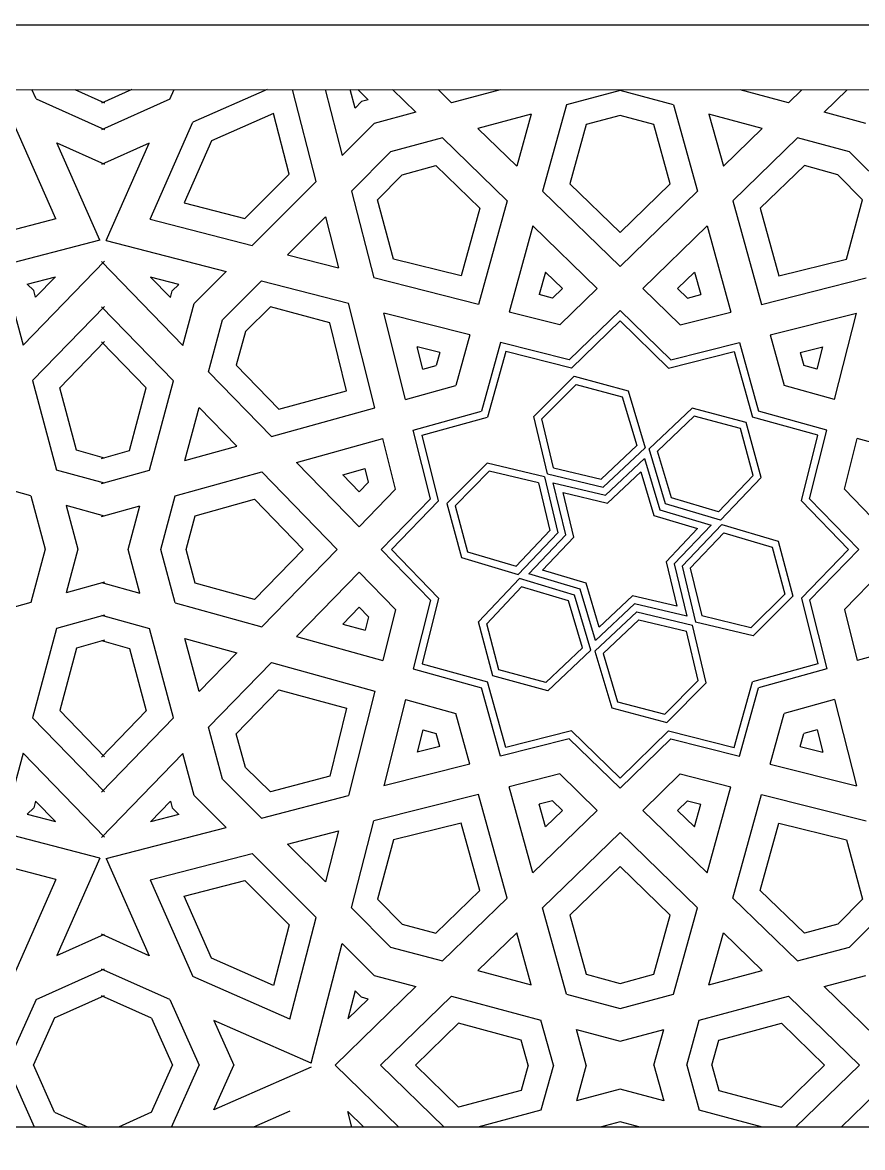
# Model space of a CAD drawing. Header units: inches. Extents: x 13054 to 48691, y 5623 to 20391.
# Drawn here: x 48422.67 to 48429.15, y 18880.37 to 18889.05 of the extents above; entities that cross this region are included whole.
import ezdxf

# ---------------------------------------------------------------- set-up
doc = ezdxf.new("R2010")
doc.units = ezdxf.units.IN
doc.header["$MEASUREMENT"] = 0

msp = doc.modelspace()

# ---------------------------------------------------------------- linework, layer by layer
at = {"transparency": 33554483}
for p, q in [((48359.0099, 18889.046), (48454.949, 18889.0205)), ((48359.5098, 18888.5459), (48454.4489, 18888.5206)), ((48422.7785, 18888.4563), (48422.746, 18888.5291)), ((48423.0761, 18888.529), (48423.3071, 18888.4257)), ((48423.5173, 18888.5289), (48423.2818, 18888.4236)), ((48423.8104, 18888.4542), (48423.8438, 18888.5288)), ((48424.5604, 18888.5286), (48423.9879, 18888.2767)), ((48424.9385, 18887.8206), (48424.7552, 18888.5285)), ((48425.0074, 18888.5285), (48425.1388, 18888.0209)), ((48425.2383, 18888.386), (48425.2014, 18888.5284)), ((48425.2588, 18888.5284), (48425.3398, 18888.4497)), ((48425.5283, 18888.5283), (48425.7078, 18888.3539)), ((48425.8787, 18888.5282), (48425.9824, 18888.4275)), ((48426.3581, 18888.5281), (48425.9824, 18888.4275)), ((48427.2818, 18888.5229), (48426.8693, 18888.4124)), ((48427.6942, 18888.4124), (48427.2818, 18888.5229)), ((48428.5812, 18888.4275), (48428.2073, 18888.5276)), ((48428.6841, 18888.5275), (48428.5812, 18888.4275)), ((48429.0343, 18888.5274), (48428.8557, 18888.3539)), ((48422.7785, 18888.4563), (48423.3071, 18888.2201)), ((48423.8104, 18888.4542), (48423.2818, 18888.2179)), ((48425.2882, 18888.4358), (48425.2383, 18888.386)), ((48425.3398, 18888.4497), (48425.2882, 18888.4358)), ((48426.8693, 18888.4124), (48426.6845, 18887.7452)), ((48427.6942, 18888.4124), (48427.8791, 18887.7452)), ((48424.6088, 18888.3447), (48424.1304, 18888.1342)), ((48424.7298, 18887.8775), (48424.6088, 18888.3447)), ((48425.7078, 18888.3539), (48425.3854, 18888.2675)), ((48426.5957, 18888.339), (48426.1863, 18888.2293)), ((48426.5957, 18888.339), (48426.4849, 18887.9391)), ((48427.2818, 18888.3285), (48427.0217, 18888.2588)), ((48427.5419, 18888.2588), (48427.2818, 18888.3285)), ((48428.3773, 18888.2293), (48427.9679, 18888.339)), ((48427.9679, 18888.339), (48428.0787, 18887.9391)), ((48429.1782, 18888.2675), (48428.8557, 18888.3539)), ((48422.9298, 18887.5314), (48422.601, 18888.2788)), ((48423.6591, 18887.5293), (48423.9879, 18888.2767)), ((48425.3854, 18888.2675), (48425.1388, 18888.0209)), ((48426.1863, 18888.2293), (48426.4849, 18887.9391)), ((48427.0217, 18888.2588), (48426.8952, 18887.8023)), ((48427.6684, 18887.8023), (48427.5419, 18888.2588)), ((48428.3773, 18888.2293), (48428.0787, 18887.9391)), ((48425.9117, 18888.1558), (48425.5118, 18888.0486)), ((48425.9117, 18888.1558), (48426.4106, 18887.6709)), ((48428.6519, 18888.1558), (48428.153, 18887.6709)), ((48429.0518, 18888.0486), (48428.6519, 18888.1558)), ((48422.9389, 18888.1172), (48423.3071, 18887.9527)), ((48423.2689, 18887.367), (48422.9389, 18888.1172)), ((48423.6501, 18888.1151), (48423.2818, 18887.9505)), ((48423.3201, 18887.3649), (48423.6501, 18888.1151)), ((48424.1304, 18888.1342), (48423.9199, 18887.6558)), ((48425.5118, 18888.0486), (48425.2098, 18887.7467)), ((48429.3538, 18887.7467), (48429.0518, 18888.0486)), ((48425.6006, 18887.8709), (48425.8602, 18887.9426)), ((48425.8602, 18887.9426), (48426.2006, 18887.6132)), ((48428.7034, 18887.9426), (48428.363, 18887.6132)), ((48428.9629, 18887.8709), (48428.7034, 18887.9426)), ((48424.3871, 18887.5348), (48424.7298, 18887.8775)), ((48424.444, 18887.3261), (48424.9385, 18887.8206)), ((48425.4117, 18887.6789), (48425.6006, 18887.8709)), ((48426.8952, 18887.8023), (48427.2818, 18887.4266)), ((48427.2818, 18887.4266), (48427.6684, 18887.8023)), ((48429.1519, 18887.6789), (48428.9629, 18887.8709)), ((48425.2098, 18887.7467), (48425.3833, 18887.0764)), ((48426.6845, 18887.7452), (48427.2818, 18887.1647)), ((48427.8791, 18887.7452), (48427.2818, 18887.1647)), ((48423.9199, 18887.6558), (48424.3871, 18887.5348)), ((48425.5341, 18887.2214), (48425.4117, 18887.6789)), ((48426.4106, 18887.6709), (48426.1895, 18886.8727)), ((48428.153, 18887.6709), (48428.3741, 18886.8727)), ((48429.0295, 18887.2214), (48429.1519, 18887.6789)), ((48424.7183, 18887.2551), (48425.0095, 18887.5463)), ((48425.0095, 18887.5463), (48425.1112, 18887.1533)), ((48426.2006, 18887.6132), (48426.0577, 18887.0934)), ((48428.363, 18887.6132), (48428.5059, 18887.0934)), ((48422.9298, 18887.5314), (48422.1449, 18887.3282)), ((48423.6591, 18887.5293), (48424.444, 18887.3261)), ((48426.6102, 18887.477), (48426.4262, 18886.8129)), ((48426.6102, 18887.477), (48427.1066, 18886.9945)), ((48427.9534, 18887.477), (48427.4569, 18886.9945)), ((48427.9534, 18887.477), (48428.1373, 18886.8129)), ((48423.2689, 18887.367), (48422.3452, 18887.1279)), ((48423.3201, 18887.3649), (48424.2437, 18887.1258)), ((48423.3071, 18887.206), (48422.6782, 18886.5589)), ((48423.2818, 18887.2039), (48423.9107, 18886.5567)), ((48424.7183, 18887.2551), (48425.1112, 18887.1533)), ((48426.0577, 18887.0934), (48425.5341, 18887.2214)), ((48428.5059, 18887.0934), (48429.0295, 18887.2214)), ((48423.9971, 18886.8792), (48424.2437, 18887.1258)), ((48426.7066, 18887.1214), (48426.6585, 18886.9479)), ((48426.7066, 18887.1214), (48426.8372, 18886.9945)), ((48427.857, 18887.1214), (48427.7264, 18886.9945)), ((48427.857, 18887.1214), (48427.9051, 18886.9479)), ((48422.7103, 18887.0284), (48422.9273, 18887.0846)), ((48422.7602, 18886.9785), (48422.7103, 18887.0284)), ((48422.9273, 18887.0846), (48422.774, 18886.9269)), ((48423.8786, 18887.0263), (48423.6617, 18887.0825)), ((48423.6617, 18887.0825), (48423.8149, 18886.9248)), ((48423.8287, 18886.9764), (48423.8786, 18887.0263)), ((48424.216, 18886.7528), (48424.5179, 18887.0548)), ((48424.5179, 18887.0548), (48425.1882, 18886.8812)), ((48426.1895, 18886.8727), (48425.3833, 18887.0764)), ((48428.3741, 18886.8727), (48429.1802, 18887.0764)), ((48422.774, 18886.9269), (48422.7602, 18886.9785)), ((48423.8149, 18886.9248), (48423.8287, 18886.9764)), ((48426.7623, 18886.9217), (48426.6585, 18886.9479)), ((48426.8372, 18886.9945), (48426.7623, 18886.9217)), ((48427.1066, 18886.9945), (48426.8179, 18886.7139)), ((48427.4569, 18886.9945), (48427.7456, 18886.7139)), ((48427.7264, 18886.9945), (48427.8013, 18886.9217)), ((48427.8013, 18886.9217), (48427.9051, 18886.9479)), ((48422.5918, 18886.8813), (48422.6782, 18886.5589)), ((48423.3071, 18886.8557), (48422.7518, 18886.2843)), ((48423.2818, 18886.8536), (48423.8371, 18886.2822)), ((48423.9107, 18886.5567), (48423.9971, 18886.8792)), ((48424.5856, 18886.8529), (48424.3937, 18886.6639)), ((48425.0432, 18886.7305), (48424.5856, 18886.8529)), ((48425.3919, 18886.0751), (48425.1882, 18886.8812)), ((48424.1088, 18886.3529), (48424.216, 18886.7528)), ((48425.6272, 18886.1403), (48425.4591, 18886.8055)), ((48426.1243, 18886.6374), (48425.4591, 18886.8055)), ((48426.8179, 18886.7139), (48426.4262, 18886.8129)), ((48427.2818, 18886.8243), (48426.8903, 18886.4438)), ((48427.2818, 18886.8243), (48427.6733, 18886.4438)), ((48427.7456, 18886.7139), (48428.1373, 18886.8129)), ((48428.4393, 18886.6374), (48429.1045, 18886.8055)), ((48428.9364, 18886.1403), (48429.1045, 18886.8055)), ((48425.1712, 18886.2069), (48425.0432, 18886.7305)), ((48427.2818, 18886.7457), (48426.907, 18886.3815)), ((48427.2818, 18886.7457), (48427.6566, 18886.3815)), ((48422.9608, 18886.2299), (48423.3071, 18886.5863)), ((48423.6281, 18886.2278), (48423.2818, 18886.5842)), ((48424.3937, 18886.6639), (48424.322, 18886.4044)), ((48426.1243, 18886.6374), (48426.0165, 18886.2481)), ((48426.361, 18886.5776), (48426.2148, 18886.0498)), ((48426.8903, 18886.4438), (48426.361, 18886.5776)), ((48427.6733, 18886.4438), (48428.2025, 18886.5776)), ((48428.2025, 18886.5776), (48428.3488, 18886.0498)), ((48428.4393, 18886.6374), (48428.5471, 18886.2481)), ((48425.7622, 18886.3726), (48425.7183, 18886.5463)), ((48425.892, 18886.5024), (48425.7183, 18886.5463)), ((48425.892, 18886.5024), (48425.8639, 18886.4007)), ((48426.4006, 18886.5095), (48426.2606, 18886.004)), ((48426.907, 18886.3815), (48426.4006, 18886.5095)), ((48427.6566, 18886.3815), (48428.1629, 18886.5095)), ((48428.1629, 18886.5095), (48428.303, 18886.004)), ((48428.6716, 18886.5024), (48428.8453, 18886.5463)), ((48428.6716, 18886.5024), (48428.6997, 18886.4007)), ((48428.8014, 18886.3726), (48428.8453, 18886.5463)), ((48424.322, 18886.4044), (48424.6514, 18886.064)), ((48424.1088, 18886.3529), (48424.5937, 18885.854)), ((48425.7622, 18886.3726), (48425.8639, 18886.4007)), ((48426.6165, 18886.0085), (48426.9281, 18886.3183)), ((48426.9281, 18886.3183), (48427.3446, 18886.2054)), ((48428.8014, 18886.3726), (48428.6997, 18886.4007)), ((48422.7518, 18886.2843), (48422.9364, 18885.5954)), ((48423.6525, 18885.5933), (48423.8371, 18886.2822)), ((48425.6272, 18886.1403), (48426.0165, 18886.2481)), ((48426.6786, 18885.9908), (48426.9448, 18886.2554)), ((48426.9448, 18886.2554), (48427.2996, 18886.1592)), ((48428.9364, 18886.1403), (48428.5471, 18886.2481)), ((48423.09, 18885.7477), (48422.9608, 18886.2299)), ((48423.4989, 18885.7456), (48423.6281, 18886.2278)), ((48424.6514, 18886.064), (48425.1712, 18886.2069)), ((48427.2996, 18886.1592), (48427.4111, 18885.7847)), ((48427.3446, 18886.2054), (48427.475, 18885.7676)), ((48423.9256, 18885.6689), (48424.0353, 18886.0783)), ((48424.0353, 18886.0783), (48424.3255, 18885.7797)), ((48424.5937, 18885.854), (48425.3919, 18886.0751)), ((48427.8387, 18886.073), (48427.5069, 18885.759)), ((48428.2558, 18885.9625), (48427.8387, 18886.073)), ((48425.687, 18885.9035), (48426.2148, 18886.0498)), ((48425.7551, 18885.864), (48426.2606, 18886.004)), ((48426.7221, 18885.5659), (48426.6165, 18886.0085)), ((48426.7689, 18885.6126), (48426.6786, 18885.9908)), ((48427.8546, 18886.0105), (48427.5708, 18885.7419)), ((48428.21, 18885.9164), (48427.8546, 18886.0105)), ((48428.8085, 18885.864), (48428.303, 18886.004)), ((48428.8766, 18885.9035), (48428.3488, 18886.0498)), ((48425.8208, 18885.3743), (48425.687, 18885.9035)), ((48428.3081, 18885.5542), (48428.21, 18885.9164)), ((48428.3708, 18885.5384), (48428.2558, 18885.9625)), ((48428.7428, 18885.3743), (48428.8766, 18885.9035)), ((48424.7876, 18885.6544), (48425.4517, 18885.8383)), ((48425.5507, 18885.4467), (48425.4517, 18885.8383)), ((48425.8831, 18885.3576), (48425.7551, 18885.864)), ((48428.6805, 18885.3576), (48428.8085, 18885.864)), ((48429.0129, 18885.4467), (48429.1119, 18885.8383)), ((48429.7759, 18885.6544), (48429.1119, 18885.8383)), ((48423.3071, 18885.6875), (48423.09, 18885.7477)), ((48423.2818, 18885.6854), (48423.4989, 18885.7456)), ((48423.9256, 18885.6689), (48424.3255, 18885.7797)), ((48427.1365, 18885.5249), (48427.4111, 18885.7847)), ((48427.1531, 18885.463), (48427.475, 18885.7676)), ((48427.6333, 18885.3344), (48427.5069, 18885.759)), ((48427.6786, 18885.3796), (48427.5708, 18885.7419)), ((48424.7876, 18885.6544), (48425.2701, 18885.1579)), ((48426.2561, 18885.6481), (48425.9463, 18885.3365)), ((48426.6987, 18885.5425), (48426.2561, 18885.6481)), ((48427.1697, 18885.4012), (48427.47, 18885.6854)), ((48427.47, 18885.6854), (48427.5881, 18885.2891)), ((48422.7367, 18885.3974), (48422.0695, 18885.5822)), ((48423.3071, 18885.4927), (48422.9364, 18885.5954)), ((48423.2818, 18885.4906), (48423.6525, 18885.5933)), ((48423.8522, 18885.3953), (48424.5194, 18885.5801)), ((48424.5194, 18885.5801), (48425.0999, 18884.9828)), ((48425.1432, 18885.558), (48425.3167, 18885.6061)), ((48425.1432, 18885.558), (48425.2701, 18885.4274)), ((48425.3429, 18885.5023), (48425.3167, 18885.6061)), ((48426.2738, 18885.5859), (48426.0092, 18885.3198)), ((48426.652, 18885.4957), (48426.2738, 18885.5859)), ((48426.6987, 18885.5425), (48426.8016, 18885.1115)), ((48426.7221, 18885.5659), (48427.1531, 18885.463)), ((48426.7689, 18885.6126), (48427.1365, 18885.5249)), ((48427.1863, 18885.3393), (48427.4422, 18885.5815)), ((48427.4422, 18885.5815), (48427.5428, 18885.2438)), ((48428.0409, 18885.2718), (48428.3081, 18885.5542)), ((48428.058, 18885.2079), (48428.3708, 18885.5384)), ((48425.2701, 18885.4274), (48425.3429, 18885.5023)), ((48426.652, 18885.4957), (48426.7397, 18885.1281)), ((48426.7675, 18885.4971), (48427.1697, 18885.4012)), ((48426.8634, 18885.0949), (48426.7675, 18885.4971)), ((48422.7367, 18885.3974), (48422.8472, 18884.9849)), ((48423.7417, 18884.9828), (48423.8522, 18885.3953)), ((48424.0058, 18885.2429), (48424.4623, 18885.3694)), ((48424.4623, 18885.3694), (48424.838, 18884.9828)), ((48425.2701, 18885.1579), (48425.5507, 18885.4467)), ((48425.4403, 18884.9828), (48425.8208, 18885.3743)), ((48426.8435, 18885.4211), (48427.1863, 18885.3393)), ((48426.9253, 18885.0783), (48426.8435, 18885.4211)), ((48428.0409, 18885.2718), (48427.6786, 18885.3796)), ((48429.1233, 18884.9828), (48428.7428, 18885.3743)), ((48429.2935, 18885.1579), (48429.0129, 18885.4467)), ((48423.0097, 18885.3217), (48423.0999, 18884.9849)), ((48423.3071, 18885.2393), (48423.0097, 18885.3217)), ((48423.2818, 18885.2372), (48423.5792, 18885.3196)), ((48423.489, 18884.9828), (48423.5792, 18885.3196)), ((48425.5189, 18884.9828), (48425.8831, 18885.3576)), ((48425.9463, 18885.3365), (48426.0592, 18884.92)), ((48426.0092, 18885.3198), (48426.1054, 18884.965)), ((48427.5881, 18885.2891), (48427.9844, 18885.1711)), ((48428.058, 18885.2079), (48427.6333, 18885.3344)), ((48429.0447, 18884.9828), (48428.6805, 18885.3576)), ((48423.9361, 18884.9828), (48424.0058, 18885.2429)), ((48427.5428, 18885.2438), (48427.8805, 18885.1432)), ((48426.7397, 18885.1281), (48426.4799, 18884.8535)), ((48426.8016, 18885.1115), (48426.497, 18884.7896)), ((48427.8805, 18885.1432), (48427.6383, 18884.8873)), ((48427.9844, 18885.1711), (48427.7002, 18884.8707)), ((48428.0666, 18885.176), (48427.762, 18884.8541)), ((48428.0837, 18885.1121), (48427.8239, 18884.8375)), ((48428.0666, 18885.176), (48428.5027, 18885.0461)), ((48428.0837, 18885.1121), (48428.4563, 18885.0011)), ((48426.5792, 18884.7945), (48426.8634, 18885.0949)), ((48426.6831, 18884.8224), (48426.9253, 18885.0783)), ((48428.5027, 18885.0461), (48428.6152, 18884.6214)), ((48422.8472, 18884.9849), (48422.7367, 18884.5725)), ((48423.0999, 18884.9849), (48423.0097, 18884.6481)), ((48423.5792, 18884.646), (48423.489, 18884.9828)), ((48423.8522, 18884.5703), (48423.7417, 18884.9828)), ((48424.0058, 18884.7227), (48423.9361, 18884.9828)), ((48424.838, 18884.9828), (48424.4623, 18884.5962)), ((48424.5194, 18884.3855), (48425.0999, 18884.9828)), ((48425.4403, 18884.9828), (48425.8208, 18884.5913)), ((48425.5189, 18884.9828), (48425.8831, 18884.608)), ((48426.1054, 18884.965), (48426.4799, 18884.8535)), ((48428.4563, 18885.0011), (48428.5524, 18884.6384)), ((48429.0447, 18884.9828), (48428.6805, 18884.608)), ((48429.1233, 18884.9828), (48428.7428, 18884.5913)), ((48426.0592, 18884.92), (48426.497, 18884.7896)), ((48427.6383, 18884.8873), (48427.72, 18884.5445)), ((48427.7002, 18884.8707), (48427.7961, 18884.4685)), ((48427.762, 18884.8541), (48427.8649, 18884.4231)), ((48424.7876, 18884.3112), (48425.2701, 18884.8076)), ((48425.2701, 18884.8076), (48425.5507, 18884.5189)), ((48426.1916, 18884.4259), (48426.5056, 18884.7577)), ((48426.9302, 18884.6312), (48426.5056, 18884.7577)), ((48426.9755, 18884.6765), (48426.5792, 18884.7945)), ((48427.0208, 18884.7218), (48426.6831, 18884.8224)), ((48427.8239, 18884.8375), (48427.9116, 18884.4699)), ((48429.2935, 18884.8076), (48429.0129, 18884.5189)), ((48423.3071, 18884.7305), (48423.0097, 18884.6481)), ((48423.2818, 18884.7284), (48423.5792, 18884.646)), ((48424.4623, 18884.5962), (48424.0058, 18884.7227)), ((48426.2541, 18884.41), (48426.5227, 18884.6938)), ((48426.8849, 18884.5859), (48426.5227, 18884.6938)), ((48427.0935, 18884.2802), (48426.9755, 18884.6765)), ((48427.1214, 18884.3841), (48427.0208, 18884.7218)), ((48425.8208, 18884.5913), (48425.687, 18884.0621)), ((48425.8831, 18884.608), (48425.7551, 18884.1016)), ((48426.9928, 18884.2237), (48426.8849, 18884.5859)), ((48427.0567, 18884.2066), (48426.9302, 18884.6312)), ((48427.3773, 18884.6263), (48427.1214, 18884.3841)), ((48427.72, 18884.5445), (48427.3773, 18884.6263)), ((48428.5524, 18884.6384), (48428.2917, 18884.3792)), ((48428.6152, 18884.6214), (48428.3092, 18884.3171)), ((48428.6805, 18884.608), (48428.8085, 18884.1016)), ((48428.7428, 18884.5913), (48428.8766, 18884.0621)), ((48422.7367, 18884.5725), (48422.0695, 18884.3876)), ((48423.8522, 18884.5703), (48424.5194, 18884.3855)), ((48425.1432, 18884.4076), (48425.2701, 18884.5382)), ((48425.2701, 18884.5382), (48425.3429, 18884.4633)), ((48425.5507, 18884.5189), (48425.4517, 18884.1272)), ((48427.0886, 18884.198), (48427.4105, 18884.5026)), ((48427.3939, 18884.5644), (48427.0935, 18884.2802)), ((48427.7961, 18884.4685), (48427.3939, 18884.5644)), ((48427.4105, 18884.5026), (48427.8415, 18884.3997)), ((48429.0129, 18884.5189), (48429.1119, 18884.1272)), ((48423.3071, 18884.4772), (48422.9364, 18884.3745)), ((48423.2818, 18884.475), (48423.6525, 18884.3723)), ((48425.3429, 18884.4633), (48425.3167, 18884.3595)), ((48426.3021, 18884.0088), (48426.1916, 18884.4259)), ((48426.3482, 18884.0546), (48426.2541, 18884.41)), ((48427.1525, 18884.1809), (48427.4271, 18884.4407)), ((48427.4271, 18884.4407), (48427.7947, 18884.353)), ((48428.3092, 18884.3171), (48427.8649, 18884.4231)), ((48428.2917, 18884.3792), (48427.9116, 18884.4699)), ((48422.9364, 18884.3745), (48422.7518, 18883.6856)), ((48423.8371, 18883.6834), (48423.6525, 18884.3723)), ((48425.1432, 18884.4076), (48425.3167, 18884.3595)), ((48427.8854, 18883.9729), (48427.7947, 18884.353)), ((48427.9475, 18883.9554), (48427.8415, 18884.3997)), ((48423.3071, 18884.2823), (48423.09, 18884.2221)), ((48423.2818, 18884.2802), (48423.4989, 18884.22)), ((48424.0353, 18883.8873), (48423.9256, 18884.2967)), ((48423.9256, 18884.2967), (48424.3255, 18884.1859)), ((48424.7876, 18884.3112), (48425.4517, 18884.1272)), ((48429.7759, 18884.3112), (48429.1119, 18884.1272)), ((48423.09, 18884.2221), (48422.9608, 18883.74)), ((48423.4989, 18884.22), (48423.6281, 18883.7378)), ((48424.0353, 18883.8873), (48424.3255, 18884.1859)), ((48426.9928, 18884.2237), (48426.7104, 18883.9565)), ((48427.0567, 18884.2066), (48426.7262, 18883.8938)), ((48427.0886, 18884.198), (48427.2185, 18883.7619)), ((48427.1525, 18884.1809), (48427.2635, 18883.8083)), ((48424.1088, 18883.6127), (48424.5937, 18884.1116)), ((48424.5937, 18884.1116), (48425.3919, 18883.8905)), ((48425.687, 18884.0621), (48426.2148, 18883.9158)), ((48425.7551, 18884.1016), (48426.2606, 18883.9616)), ((48428.8085, 18884.1016), (48428.303, 18883.9616)), ((48428.8766, 18884.0621), (48428.3488, 18883.9158)), ((48426.7262, 18883.8938), (48426.3021, 18884.0088)), ((48426.7104, 18883.9565), (48426.3482, 18884.0546)), ((48424.322, 18883.5612), (48424.6514, 18883.9016)), ((48424.6514, 18883.9016), (48425.1712, 18883.7587)), ((48425.3919, 18883.8905), (48425.1882, 18883.0843)), ((48426.361, 18883.388), (48426.2148, 18883.9158)), ((48426.4006, 18883.4561), (48426.2606, 18883.9616)), ((48427.6262, 18883.7122), (48427.8854, 18883.9729)), ((48427.6432, 18883.6494), (48427.9475, 18883.9554)), ((48428.1629, 18883.4561), (48428.303, 18883.9616)), ((48428.2025, 18883.388), (48428.3488, 18883.9158)), ((48425.6272, 18883.8253), (48425.4591, 18883.1601)), ((48425.6272, 18883.8253), (48426.0165, 18883.7175)), ((48427.2635, 18883.8083), (48427.6262, 18883.7122)), ((48428.9364, 18883.8253), (48428.5471, 18883.7175)), ((48428.9364, 18883.8253), (48429.1045, 18883.1601)), ((48422.9608, 18883.74), (48423.3071, 18883.3836)), ((48423.6281, 18883.7378), (48423.2818, 18883.3814)), ((48425.1712, 18883.7587), (48425.0432, 18883.2351)), ((48426.1243, 18883.3282), (48426.0165, 18883.7175)), ((48427.2185, 18883.7619), (48427.6432, 18883.6494)), ((48428.4393, 18883.3282), (48428.5471, 18883.7175)), ((48423.3071, 18883.1141), (48422.7518, 18883.6856)), ((48423.2818, 18883.112), (48423.8371, 18883.6834)), ((48424.216, 18883.2128), (48424.1088, 18883.6127)), ((48424.3937, 18883.3016), (48424.322, 18883.5612)), ((48425.7622, 18883.593), (48425.7183, 18883.4193)), ((48425.7622, 18883.593), (48425.8639, 18883.5649)), ((48425.892, 18883.4632), (48425.8639, 18883.5649)), ((48426.907, 18883.5841), (48426.4006, 18883.4561)), ((48427.2818, 18883.2199), (48426.907, 18883.5841)), ((48427.2818, 18883.2199), (48427.6566, 18883.5841)), ((48427.6566, 18883.5841), (48428.1629, 18883.4561)), ((48428.6716, 18883.4632), (48428.6997, 18883.5649)), ((48428.8014, 18883.593), (48428.6997, 18883.5649)), ((48428.8014, 18883.593), (48428.8453, 18883.4193)), ((48425.892, 18883.4632), (48425.7183, 18883.4193)), ((48426.8903, 18883.5218), (48426.361, 18883.388)), ((48427.2818, 18883.1413), (48426.8903, 18883.5218)), ((48427.2818, 18883.1413), (48427.6733, 18883.5218)), ((48427.6733, 18883.5218), (48428.2025, 18883.388)), ((48428.6716, 18883.4632), (48428.8453, 18883.4193)), ((48422.6782, 18883.411), (48422.5918, 18883.0885)), ((48423.3071, 18882.7638), (48422.6782, 18883.411)), ((48423.2818, 18882.7617), (48423.9107, 18883.4088)), ((48423.9971, 18883.0864), (48423.9107, 18883.4088)), ((48424.5856, 18883.1127), (48424.3937, 18883.3016)), ((48426.1243, 18883.3282), (48425.4591, 18883.1601)), ((48428.4393, 18883.3282), (48429.1045, 18883.1601)), ((48424.5179, 18882.9108), (48424.216, 18883.2128)), ((48425.0432, 18883.2351), (48424.5856, 18883.1127)), ((48426.8179, 18883.2517), (48426.4262, 18883.1527)), ((48427.1066, 18882.9711), (48426.8179, 18883.2517)), ((48427.4569, 18882.9711), (48427.7456, 18883.2517)), ((48427.7456, 18883.2517), (48428.1373, 18883.1527)), ((48426.6102, 18882.4886), (48426.4262, 18883.1527)), ((48427.9534, 18882.4886), (48428.1373, 18883.1527)), ((48422.774, 18883.0429), (48422.7602, 18882.9913)), ((48422.9273, 18882.8852), (48422.774, 18883.0429)), ((48423.6617, 18882.8831), (48423.8149, 18883.0408)), ((48423.8149, 18883.0408), (48423.8287, 18882.9892)), ((48424.2437, 18882.8398), (48423.9971, 18883.0864)), ((48424.5179, 18882.9108), (48425.1882, 18883.0843)), ((48426.1895, 18883.0929), (48425.3833, 18882.8892)), ((48426.4106, 18882.2947), (48426.1895, 18883.0929)), ((48426.7623, 18883.0439), (48426.6585, 18883.0177)), ((48426.8372, 18882.9711), (48426.7623, 18883.0439)), ((48427.7264, 18882.9711), (48427.8013, 18883.0439)), ((48427.8013, 18883.0439), (48427.9051, 18883.0177)), ((48428.153, 18882.2947), (48428.3741, 18883.0929)), ((48428.3741, 18883.0929), (48429.1802, 18882.8892)), ((48422.7602, 18882.9913), (48422.7103, 18882.9414)), ((48422.7103, 18882.9414), (48422.9273, 18882.8852)), ((48423.8786, 18882.9393), (48423.6617, 18882.8831)), ((48423.8287, 18882.9892), (48423.8786, 18882.9393)), ((48426.6102, 18882.4886), (48427.1066, 18882.9711)), ((48426.7066, 18882.8442), (48426.6585, 18883.0177)), ((48426.7066, 18882.8442), (48426.8372, 18882.9711)), ((48427.9534, 18882.4886), (48427.4569, 18882.9711)), ((48427.857, 18882.8442), (48427.7264, 18882.9711)), ((48427.857, 18882.8442), (48427.9051, 18883.0177)), ((48425.2098, 18882.2189), (48425.3833, 18882.8892)), ((48426.0577, 18882.8722), (48425.5341, 18882.7442)), ((48426.2006, 18882.3524), (48426.0577, 18882.8722)), ((48428.363, 18882.3524), (48428.5059, 18882.8722)), ((48428.5059, 18882.8722), (48429.0295, 18882.7442)), ((48423.2689, 18882.6028), (48422.3452, 18882.8419)), ((48423.3201, 18882.6007), (48424.2437, 18882.8398)), ((48424.7183, 18882.7105), (48425.1112, 18882.8123)), ((48425.1112, 18882.8123), (48425.0095, 18882.4193)), ((48426.6845, 18882.2204), (48427.2818, 18882.8009)), ((48427.8791, 18882.2204), (48427.2818, 18882.8009)), ((48425.0095, 18882.4193), (48424.7183, 18882.7105)), ((48425.5341, 18882.7442), (48425.4117, 18882.2866)), ((48429.0295, 18882.7442), (48429.1519, 18882.2866)), ((48422.9298, 18882.4384), (48422.1449, 18882.6416)), ((48423.2689, 18882.6028), (48422.9389, 18881.8526)), ((48423.3201, 18882.6007), (48423.6501, 18881.8505)), ((48423.6591, 18882.4363), (48424.444, 18882.6395)), ((48424.9385, 18882.145), (48424.444, 18882.6395)), ((48427.2818, 18882.539), (48426.8952, 18882.1633)), ((48427.6684, 18882.1633), (48427.2818, 18882.539)), ((48422.9298, 18882.4384), (48422.601, 18881.691)), ((48423.6591, 18882.4363), (48423.9879, 18881.6889)), ((48423.9199, 18882.3098), (48424.3871, 18882.4308)), ((48424.3871, 18882.4308), (48424.7298, 18882.0881)), ((48425.8602, 18882.023), (48426.2006, 18882.3524)), ((48428.7034, 18882.023), (48428.363, 18882.3524)), ((48424.1304, 18881.8314), (48423.9199, 18882.3098)), ((48425.4117, 18882.2866), (48425.6006, 18882.0947)), ((48425.9117, 18881.8098), (48426.4106, 18882.2947)), ((48428.6519, 18881.8098), (48428.153, 18882.2947)), ((48429.1519, 18882.2866), (48428.9629, 18882.0947)), ((48425.2098, 18882.2189), (48425.5118, 18881.917)), ((48426.8693, 18881.5532), (48426.6845, 18882.2204)), ((48426.8952, 18882.1633), (48427.0217, 18881.7068)), ((48427.5419, 18881.7068), (48427.6684, 18882.1633)), ((48427.6942, 18881.5532), (48427.8791, 18882.2204)), ((48429.0518, 18881.917), (48429.3538, 18882.2189)), ((48424.7298, 18882.0881), (48424.6088, 18881.6209)), ((48424.7353, 18881.3601), (48424.9385, 18882.145)), ((48425.6006, 18882.0947), (48425.8602, 18882.023)), ((48428.9629, 18882.0947), (48428.7034, 18882.023)), ((48422.9389, 18881.8526), (48423.3071, 18882.0172)), ((48423.6501, 18881.8505), (48423.2818, 18882.0151)), ((48426.1863, 18881.7363), (48426.4849, 18882.0265)), ((48426.5957, 18881.6266), (48426.4849, 18882.0265)), ((48427.9679, 18881.6266), (48428.0787, 18882.0265)), ((48428.3773, 18881.7363), (48428.0787, 18882.0265)), ((48424.8997, 18881.0211), (48425.1388, 18881.9447)), ((48425.1388, 18881.9447), (48425.3854, 18881.6981)), ((48425.5118, 18881.917), (48425.9117, 18881.8098)), ((48428.6519, 18881.8098), (48429.0518, 18881.917)), ((48424.6088, 18881.6209), (48424.1304, 18881.8314)), ((48422.7785, 18881.5136), (48423.3071, 18881.7498)), ((48423.8104, 18881.5114), (48423.2818, 18881.7477)), ((48426.1863, 18881.7363), (48426.5957, 18881.6266)), ((48427.9679, 18881.6266), (48428.3773, 18881.7363)), ((48424.7353, 18881.3601), (48423.9879, 18881.6889)), ((48425.3854, 18881.6981), (48425.7078, 18881.6117)), ((48427.0217, 18881.7068), (48427.2818, 18881.6371)), ((48427.2818, 18881.6371), (48427.5419, 18881.7068)), ((48428.8557, 18881.6117), (48429.1782, 18881.6981)), ((48425.0845, 18881.006), (48425.7078, 18881.6117)), ((48425.2383, 18881.5796), (48425.1821, 18881.3627)), ((48425.2882, 18881.5297), (48425.2383, 18881.5796)), ((48426.8693, 18881.5532), (48427.2818, 18881.4427)), ((48427.2818, 18881.4427), (48427.6942, 18881.5532)), ((48429.4791, 18881.006), (48428.8557, 18881.6117)), ((48422.7785, 18881.5136), (48422.5526, 18881.0081)), ((48422.9207, 18881.3714), (48423.3071, 18881.5441)), ((48423.2968, 18881.5353), (48423.2818, 18881.542)), ((48423.6683, 18881.3693), (48423.2818, 18881.542)), ((48423.8104, 18881.5114), (48424.0363, 18881.006)), ((48425.1821, 18881.3627), (48425.3398, 18881.5159)), ((48425.3398, 18881.5159), (48425.2882, 18881.5297)), ((48425.4348, 18881.006), (48425.9824, 18881.5381)), ((48425.9824, 18881.5381), (48426.6713, 18881.3535)), ((48427.8923, 18881.3535), (48428.5812, 18881.5381)), ((48429.1288, 18881.006), (48428.5812, 18881.5381)), ((48422.9207, 18881.3714), (48422.7583, 18881.0081)), ((48423.6683, 18881.3693), (48423.8306, 18881.006)), ((48424.1495, 18881.3511), (48424.3037, 18881.006)), ((48424.8997, 18881.0211), (48424.1495, 18881.3511)), ((48426.0368, 18881.3291), (48425.7043, 18881.006)), ((48426.519, 18881.1999), (48426.0368, 18881.3291)), ((48426.7676, 18881.006), (48426.6713, 18881.3535)), ((48427.796, 18881.006), (48427.8923, 18881.3535)), ((48428.0446, 18881.1999), (48428.5268, 18881.3291)), ((48428.5268, 18881.3291), (48428.8593, 18881.006)), ((48426.5728, 18881.006), (48426.519, 18881.1999)), ((48426.945, 18881.2802), (48427.2818, 18881.19)), ((48427.0209, 18881.006), (48426.945, 18881.2802)), ((48427.2818, 18881.19), (48427.6186, 18881.2802)), ((48427.5426, 18881.006), (48427.6186, 18881.2802)), ((48427.9908, 18881.006), (48428.0446, 18881.1999)), ((48422.7667, 18880.5291), (48422.5526, 18881.0081)), ((48422.7588, 18881.0091), (48422.7583, 18881.0081)), ((48422.9207, 18880.6448), (48422.7583, 18881.0081)), ((48423.6683, 18880.6427), (48423.8306, 18881.006)), ((48423.8231, 18880.5288), (48424.0363, 18881.006)), ((48423.8302, 18881.007), (48423.8306, 18881.006)), ((48424.0359, 18881.007), (48424.0363, 18881.006)), ((48424.1495, 18880.6609), (48424.3037, 18881.006)), ((48424.8997, 18880.9909), (48424.1495, 18880.6609)), ((48424.3032, 18881.007), (48424.3037, 18881.006)), ((48425.0845, 18881.006), (48425.0856, 18881.007)), ((48425.0845, 18881.006), (48425.576, 18880.5283)), ((48425.4348, 18881.006), (48425.4359, 18881.007)), ((48425.4348, 18881.006), (48425.9264, 18880.5282)), ((48425.7053, 18881.007), (48425.7043, 18881.006)), ((48426.0368, 18880.6828), (48425.7043, 18881.006)), ((48426.5728, 18881.006), (48426.519, 18880.812)), ((48426.7676, 18881.006), (48426.6713, 18880.6584)), ((48426.7676, 18881.006), (48426.7673, 18881.007)), ((48427.0209, 18881.006), (48426.945, 18880.7317)), ((48427.0209, 18881.006), (48427.0207, 18881.007)), ((48427.5426, 18881.006), (48427.5429, 18881.007)), ((48427.5426, 18881.006), (48427.6186, 18880.7317)), ((48427.796, 18881.006), (48427.7962, 18881.007)), ((48427.796, 18881.006), (48427.8923, 18880.6584)), ((48427.9908, 18881.006), (48428.0446, 18880.812)), ((48428.5268, 18880.6828), (48428.8593, 18881.006)), ((48429.1288, 18881.006), (48428.6364, 18880.5275)), ((48428.8583, 18881.007), (48428.8593, 18881.006)), ((48429.4791, 18881.006), (48428.9866, 18880.5274)), ((48429.1288, 18881.006), (48429.1277, 18881.007)), ((48426.519, 18880.812), (48426.0368, 18880.6828)), ((48427.2818, 18880.822), (48426.945, 18880.7317)), ((48427.6186, 18880.7317), (48427.2818, 18880.822)), ((48428.0446, 18880.812), (48428.5268, 18880.6828)), ((48422.9207, 18880.6448), (48423.1799, 18880.529)), ((48423.6683, 18880.6427), (48423.4136, 18880.5289)), ((48424.7353, 18880.6519), (48424.4551, 18880.5286)), ((48425.2134, 18880.5284), (48425.1821, 18880.6493)), ((48425.1821, 18880.6493), (48425.3065, 18880.5284)), ((48426.6713, 18880.6584), (48426.1853, 18880.5282)), ((48428.3805, 18880.5276), (48427.8923, 18880.6584)), ((48427.2818, 18880.5692), (48427.1276, 18880.5279)), ((48427.4363, 18880.5278), (48427.2818, 18880.5692))]:
    msp.add_line(p, q, dxfattribs=at)
msp.add_lwpolyline([(48443.3857, 18880.5236), (48367.5076, 18880.5438), (48367.4844, 18793.5307)], dxfattribs=at)

doc.saveas('drawing.dxf')
